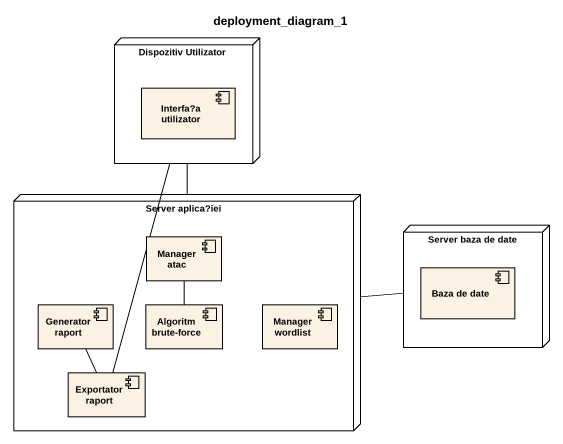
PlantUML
@startuml
title deployment_diagram_1
node "Dispozitiv Utilizator" as Dispozitiv_Utilizator {
  component "Interfa?a utilizator" as Interfa_a_utilizator
}
node "Server aplica?iei" as Server_aplica_iei {
  component "Manager atac" as Manager_atac
  component "Generator raport" as Generator_raport
  component "Algoritm brute-force" as Algoritm_brute_force
  component "Manager wordlist" as Manager_wordlist
  component "Exportator raport" as Exportator_raport
}
node "Server baza de date" as Server_baza_de_date {
  component "Baza de date" as Baza_de_date
}
Dispozitiv_Utilizator -- Server_aplica_iei
Server_aplica_iei -right- Server_baza_de_date
Manager_atac -- Algoritm_brute_force
Generator_raport -- Exportator_raport
Exportator_raport -up- Dispozitiv_Utilizator
@enduml
